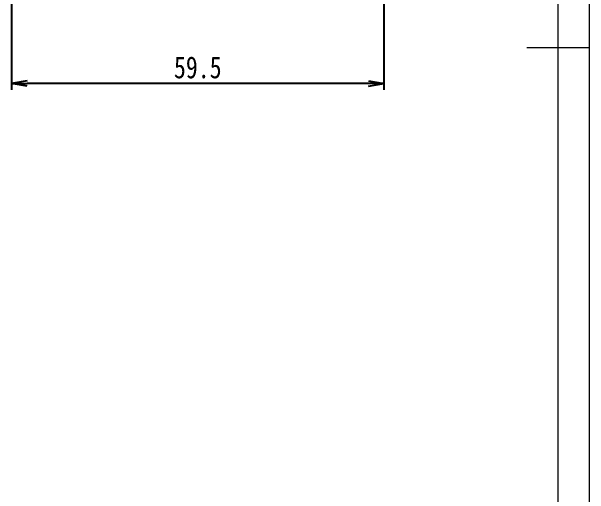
# Model space of a CAD drawing. Header units: millimetres. Extents: x -15766 to 80009, y -9701 to 15159.
# Drawn here: x -10727 to -10634.6, y 6821.9 to 6899.1 of the extents above; entities that cross this region are included whole.
import ezdxf

# ---------------------------------------------------------------- set-up
doc = ezdxf.new("R2010")
doc.units = ezdxf.units.MM
doc.layers.get('DEFPOINTS').update_dxf_attribs({"lineweight": 18})
for name, color, linetype, lineweight in [('CDRAFT0', 7, 'Continuous', 18), ('title_frame', 7, 'Continuous', 18), ('word_dim', 9, 'Continuous', 18), ('粗实线层_1', 7, 'Continuous', 15)]:
    doc.layers.add(name, color=color, linetype=linetype, lineweight=lineweight)
doc.styles.add('DIM', font='', dxfattribs={"width": 0.8})
doc.styles.get('DIM').set_extended_font_data('NSimSun')
doc.dimstyles.new('1-1$0', dxfattribs={"dimtxt": 3.5, "dimasz": 2.5, "dimexe": 1, "dimexo": 0.625, "dimgap": 0.8, "dimtad": 1, "dimdsep": 46, "dimtxsty": 'DIM', "dimblk": 'OPEN', "dimcen": 0, "dimdle": 5, "dimclrd": 256, "dimclre": 256, "dimclrt": 3, "dimazin": 3, "dimtfac": 0.5, "dimtmove": 0, "dimatfit": 3, "dimldrblk": 'OPEN', "dimfxl": 0, "dimtolj": 1, "dimarcsym": 0})

# ---------------------------------------------------------------- blocks, each defined once
blk = doc.blocks.new('*X1251')
at = {"layer": 'CDRAFT0'}
blk.add_line((420, 0), (420, 297), dxfattribs=at)
at = {"layer": '粗实线层_1'}
for p, q in [((415, 5), (415, 292)), ((420, 148.5), (410, 148.5))]:
    blk.add_line(p, q, dxfattribs=at)
blk = doc.blocks.new('_OPEN')
at = {"color": 0, "linetype": 'ByBlock', "lineweight": -2}
for p, q in [((-1, 0.166667), (0, 0)), ((-1, -0.166667), (0, 0)), ((0, 0), (-1, 0))]:
    blk.add_line(p, q, dxfattribs=at)
blk = doc.blocks.new('*D1298')
at = {"layer": 'DEFPOINTS', "color": 0, "transparency": 16777216}
for p in [(-10726.959, 6943.62), (-10667.435, 6900.875), (-10726.959, 6887.587)]:
    blk.add_point(p, dxfattribs=at)
at = {"layer": 'word_dim', "linetype": 'Continuous', "lineweight": -2, "transparency": 16777216}
for p, q in [((-10726.959, 6942.995), (-10726.959, 6886.587)), ((-10667.435, 6900.25), (-10667.435, 6886.587)), ((-10669.935, 6887.587), (-10724.459, 6887.587))]:
    blk.add_line(p, q, dxfattribs=at)
at = {"layer": 'word_dim', "lineweight": -2, "transparency": 16777216, "xscale": 2.5, "yscale": 2.5, "zscale": 2.5, "rotation": 180}
blk.add_blockref('_OPEN', (-10726.959, 6887.587), dxfattribs=at)
at = {"layer": 'word_dim', "lineweight": -2, "transparency": 16777216, "xscale": 2.5, "yscale": 2.5, "zscale": 2.5}
blk.add_blockref('_OPEN', (-10667.435, 6887.587), dxfattribs=at)
at = {"layer": 'word_dim', "color": 3, "transparency": 16777216, "insert": (-10697.197, 6890.137), "char_height": 3.5, "attachment_point": 5, "style": 'DIM'}
blk.add_mtext('\\A1;59.5', dxfattribs=at)

msp = doc.modelspace()

# ---------------------------------------------------------------- block references
at = {"layer": 'title_frame'}
msp.add_blockref('*X1251', (-11054.59989, 6744.79172), dxfattribs=at)

# ---------------------------------------------------------------- dimensions: what is measured, and where the dimension line sits
at = {"layer": 'word_dim', "color": 3, "true_color": 0x00ff00}
dim = msp.add_linear_dim(base=(-10726.95855, 6887.58654), p1=(-10667.43511, 6900.87516), p2=(-10726.95855, 6943.62028), dimstyle='1-1$0', override={"dimdec": 1}, dxfattribs=at)
dim.commit()
dim.dimension.update_dxf_attribs({"geometry": '*D1298', "text_midpoint": (-10697.19683, 6890.13654)})

doc.saveas('drawing.dxf')
